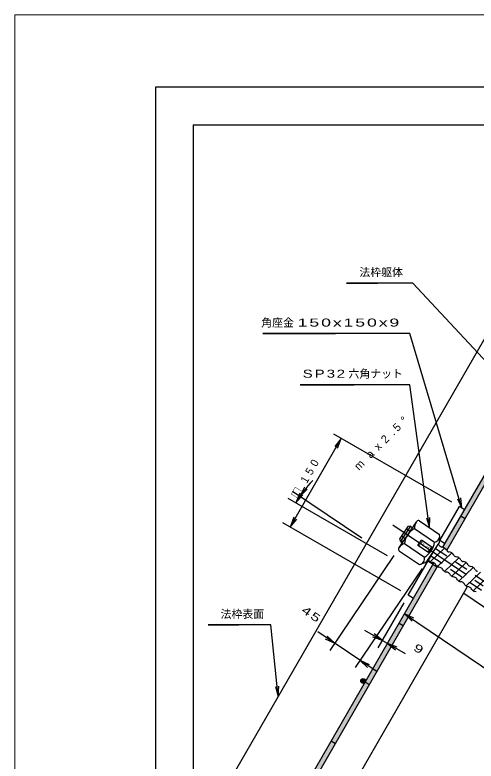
# Model space of a CAD drawing. Units: millimetres at full size, sheet at 1:3. Extents: x 60 to 2463, y 60 to 1722.
# Drawn here: x 60 to 737, y 628 to 1722 of the extents above; entities that cross this region are included whole.
import ezdxf
from ezdxf.enums import TextEntityAlignment as Align

# ---------------------------------------------------------------- set-up
doc = ezdxf.new("R2010")
doc.units = ezdxf.units.MM
doc.header["$LTSCALE"] = 3
for name, pattern in [('USER1', [58.333333, 43.333333, -5, 5, -5]), ('USER2', [11.666667, 6.666667, -5]), ('USER3', [51.666667, 26.666667, -5, 5, -5, 5, -5])]:
    doc.linetypes.add(name, pattern=pattern)
for name, color, linetype, lineweight in [('1 外形線', 7, 'Continuous', 25), ('3 隠れ線', 2, 'USER2', 25), ('4 中心線', 1, 'USER1', 25), ('5 想像線', 6, 'USER3', 25), ('6 寸法線', 4, 'Continuous', 25), ('7 枠・タイトル', 7, 'Continuous', 25), ('DEFPOINTS_3', 7, 'Continuous', 25), ('V-nasSTD', 7, 'Continuous', 13)]:
    doc.layers.add(name, color=color, linetype=linetype, lineweight=lineweight)
doc.styles.add('標準ベクトル', font='')
doc.styles.get('標準ベクトル').set_extended_font_data('標準ベクトル')

# ---------------------------------------------------------------- blocks, each defined once
blk = doc.blocks.new('open_arrow')
at = {"color": 0, "linetype": 'Continuous', "lineweight": -2}
blk.add_lwpolyline([(7.5, 1.25), (0, 0), (7.5, -1.25)], dxfattribs=at)

msp = doc.modelspace()

# ---------------------------------------------------------------- hatches: boundary and pattern name
at = {"layer": '1 外形線'}
for points in [[(764.791, 1060.434), (758.729, 1063.934), (714.597, 987.496), (720.659, 983.996)], [(720.659, 983.996), (714.597, 987.496), (702.249, 966.108), (708.067, 962.184)], [(708.067, 962.184), (702.249, 966.108), (688.141, 941.673), (688.251, 941.655), (688.251, 941.655, -0.14909), (691.775, 939.593), (694.204, 938.173)], [(623.885, 830.377), (629.947, 826.877), (679.765, 913.164), (673.703, 916.664)], [(629.947, 826.877), (623.885, 830.377), (574.067, 744.09), (580.129, 740.59)], [(580.129, 740.59), (574.067, 744.09), (524.249, 657.804), (530.312, 654.304)], [(574.536, 745.84, 1), (567.536, 745.84, 1)], [(530.312, 654.304), (524.249, 657.804), (474.432, 571.517), (480.494, 568.017)]]:
    msp.add_hatch(color=256, dxfattribs=at).paths.add_polyline_path(points)

# ---------------------------------------------------------------- linework, layer by layer
for p, q in [((359.091, 571.74), (912.756, 1530.718)), ((688.141, 941.673), (936.466, 1371.784)), ((694.204, 938.173), (942.528, 1368.284)), ((683.408, 951.475), (712.158, 1001.271)), ((719.953, 996.771), (712.158, 1001.271)), ((714.597, 987.496), (720.659, 983.996)), ((623.293, 940.419), (649.631, 979.467)), ((653.796, 980.276), (683.227, 960.425)), ((636.495, 972.007), (624.797, 954.664)), ((640.66, 972.817), (625.607, 950.5)), ((640.66, 972.817), (636.495, 972.007)), ((640.707, 972.739), (640.66, 972.817)), ((646.373, 969.271), (675.804, 949.419)), ((625.607, 950.5), (624.797, 954.664)), ((627.23, 948.978), (632.313, 953.792)), ((651.356, 944.469), (656.388, 951.93)), ((672.14, 941.306), (656.388, 951.93)), ((631.526, 947.26), (660.957, 927.408)), ((667.107, 933.844), (651.356, 944.469)), ((664.518, 921.063), (683.02, 948.495)), ((667.107, 933.844), (672.14, 941.306)), ((669.345, 920.571), (690.547, 940.648)), ((682.822, 944.333), (681.812, 945.998)), ((691.203, 946.975), (683.408, 951.475)), ((688.251, 941.655), (686.328, 941.968)), ((688.251, 941.655), (694.204, 938.173)), ((624.103, 936.254), (653.534, 916.403)), ((637.158, 871.368), (673.769, 934.779)), ((679.874, 913.47), (701.075, 933.546)), ((693.351, 937.231), (692.341, 938.896)), ((698.779, 934.553), (696.857, 934.866)), ((703.879, 930.129), (702.869, 931.795)), ((445.693, 521.74), (674.91, 918.756)), ((673.703, 916.664), (665.908, 921.164)), ((667.551, 922.323), (666.541, 923.989)), ((673.564, 919.251), (671.641, 919.564)), ((690.403, 906.368), (711.604, 926.444)), ((700.932, 899.266), (722.133, 919.343)), ((709.308, 927.452), (707.385, 927.764)), ((714.408, 923.027), (713.398, 924.693)), ((719.837, 920.35), (717.914, 920.662)), ((451.755, 518.24), (680.972, 915.256)), ((673.703, 916.664), (679.765, 913.164)), ((678.08, 915.221), (677.07, 916.887)), ((684.093, 912.15), (682.17, 912.462)), ((688.609, 908.119), (687.599, 909.785)), ((711.46, 892.164), (732.662, 912.241)), ((724.937, 915.926), (723.927, 917.591)), ((730.366, 913.248), (728.443, 913.561)), ((735.466, 908.824), (734.456, 910.489)), ((694.622, 905.048), (692.699, 905.361)), ((699.138, 901.018), (698.128, 902.683)), ((705.151, 897.946), (703.228, 898.259)), ((721.989, 885.063), (743.191, 905.139)), ((732.518, 877.961), (753.719, 898.038)), ((709.666, 893.916), (708.656, 895.582)), ((715.679, 890.845), (713.757, 891.157)), ((720.195, 886.814), (719.185, 888.48)), ((497.655, 491.74), (724.174, 884.083)), ((726.208, 883.743), (724.285, 884.055)), ((730.724, 879.712), (729.714, 881.378)), ((736.737, 876.641), (734.814, 876.954)), ((644.953, 866.868), (637.158, 871.368)), ((718.582, 874.397), (846.765, 787.936)), ((623.885, 830.377), (629.947, 826.877)), ((574.067, 744.09), (580.129, 740.59)), ((524.249, 657.804), (530.312, 654.304))]:
    msp.add_line(p, q, dxfattribs=at)
msp.add_circle((571.036, 745.84), 3.5, dxfattribs=at)
for centre, radius, start, end in [((661.354, 970.022), 15, 146, 182.8699), ((652.118, 977.789), 3, 56, 146), ((662.055, 942.68), 30.871, 120.53142, 171.46857), ((645.6, 976.212), 6, 215.36383, 250.69889), ((674.655, 958.2), 8.855, 277.44966, 356.68165), ((643.577, 955.144), 40, 350.43173, 7.58647), ((636.442, 933.088), 15, 109.1301, 146), ((631.145, 954.781), 7, 217.71241, 248.5617), ((645.274, 953.999), 30.871, 300.53143, 351.46857), ((676.104, 941.946), 7, 35.36613, 38.77858), ((687.715, 947.805), 6, 215.36383, 256.63395), ((686.632, 934.845), 7, 35.36613, 76.63387), ((625.78, 938.741), 3, 146, 236), ((698.244, 940.703), 6, 215.36383, 256.63395), ((697.161, 927.743), 7, 35.36613, 76.63387), ((708.772, 933.602), 6, 215.36383, 256.63395), ((643.577, 955.144), 40, 284.41353, 301.56827), ((652.386, 925.184), 8.855, 295.31797, 14.55029), ((661.648, 920.516), 6, 35.36605, 35.79322), ((673.26, 926.374), 7, 215.36613, 256.63387), ((672.177, 913.414), 6, 35.36605, 76.63008), ((707.69, 920.641), 7, 35.36613, 76.63387), ((719.301, 926.5), 6, 215.36383, 256.63395), ((718.219, 913.539), 7, 35.36613, 76.63387), ((683.788, 919.273), 7, 215.36613, 256.63387), ((682.706, 906.312), 6, 35.36605, 76.63008), ((694.317, 912.171), 7, 215.36613, 256.63387), ((729.83, 919.398), 6, 215.36383, 256.63395), ((728.747, 906.438), 7, 35.36613, 76.63387), ((740.359, 912.296), 6, 215.36383, 256.63395), ((693.235, 899.211), 6, 35.36605, 76.63008), ((704.846, 905.069), 7, 215.36613, 256.63387), ((703.764, 892.109), 6, 35.36605, 76.63008), ((715.375, 897.968), 7, 215.36613, 256.63387), ((714.292, 885.007), 6, 35.36605, 76.63008), ((725.904, 890.866), 7, 215.36613, 256.63387), ((724.821, 877.905), 6, 35.36605, 76.63008), ((736.432, 883.764), 7, 215.36613, 256.63387)]:
    msp.add_arc(centre, radius, start, end, dxfattribs=at)
at = {"layer": '3 隠れ線'}
for p, q in [((634.527, 969.089), (640.097, 965.332)), ((634.527, 969.089), (640.097, 965.332)), ((627.257, 958.311), (632.828, 954.554)), ((627.257, 958.311), (632.828, 954.554)), ((677.404, 940.168), (864.38, 814.051)), ((670.134, 929.39), (857.11, 803.273))]:
    msp.add_line(p, q, dxfattribs=at)
at = {"layer": '4 中心線'}
msp.add_line((614.647, 974.658), (1591.724, 315.611), dxfattribs=at)
at = {"layer": '5 想像線'}
for p, q in [((653.163, 945.361), (653.723, 946.19)), ((653.992, 944.802), (653.163, 945.361)), ((655.68, 949.091), (656.239, 949.92)), ((656.239, 949.92), (657.068, 949.361)), ((669.504, 940.973), (670.333, 940.414)), ((667.257, 935.854), (666.428, 936.414)), ((667.816, 936.684), (667.257, 935.854)), ((670.333, 940.414), (669.773, 939.585))]:
    msp.add_line(p, q, dxfattribs=at)
at = {"layer": '6 寸法線'}
for p, q in [((701.16, 1007.621), (527.922, 1107.64)), ((463.921, 971.386), (538.921, 1101.29)), ((569.024, 954.891), (467.414, 1023.428)), ((606.872, 929.321), (461.173, 1013.44)), ((626.16, 877.718), (452.922, 977.736)), ((616.192, 929.89), (522.187, 790.523)), ((657.416, 910.535), (559.494, 765.359)), ((630.808, 860.369), (592.699, 794.362)), ((631.742, 843.972), (1031.284, 574.212)), ((573.068, 820.36), (632.824, 785.86)), ((591.467, 759.112), (504.418, 817.827))]:
    msp.add_line(p, q, dxfattribs=at)
for points in [[(760.191, 1204.055), (643.707, 1328.84), (637.457, 1328.84), (546.673, 1328.84), (592.065, 1328.84)], [(716.055, 999.021), (639.457, 1254.982), (637.457, 1254.982), (423.693, 1254.982), (530.575, 1254.982)], [(668.511, 970.351), (639.457, 1180.044), (637.457, 1180.044), (478.509, 1180.044), (557.983, 1180.044)], [(446.33, 722.843), (435.756, 827.854), (433.756, 827.854), (343.708, 827.854), (388.732, 827.854)]]:
    msp.add_lwpolyline(points, dxfattribs=at)
msp.add_arc((607.305, 929.071), 156.038, 134.98429, 150, dxfattribs=at)
at = {"layer": '7 枠・タイトル'}
for q in [(2201.5, 1561), (321.5, 221)]:
    msp.add_line((321.5, 1561), q, dxfattribs=at)
at = {"layer": 'DEFPOINTS_3'}
msp.add_lwpolyline([(266.5, 166), (2256.5, 166), (2256.5, 1616), (266.5, 1616)], close=True, dxfattribs=at)
at = {"layer": 'V-nasSTD'}
msp.add_lwpolyline([(60, 60), (60, 1722), (2463, 1722), (2463, 60)], close=True, dxfattribs=at)

# ---------------------------------------------------------------- block references
at = {"layer": '6 寸法線', "xscale": 2, "yscale": 2}
for p, rotation in [((538.921, 1101.29), 240), ((477.943, 1016.326), 53.2), ((472.172, 1007.09), 57.2), ((716.055, 999.021), 106.7), ((463.921, 971.386), 60), ((668.511, 970.351), 97.9), ((631.742, 843.972), 326), ((529.289, 801.051), 146), ((599.049, 805.36), 150), ((606.843, 800.86), 330), ((566.595, 775.888), 326), ((446.33, 722.843), 95.8)]:
    msp.add_blockref('open_arrow', p, dxfattribs=dict(at, rotation=rotation))

# ---------------------------------------------------------------- texts
at = {"layer": '1 外形線', "insert": (670.309, 940.427), "char_height": 4.032, "attachment_point": 7, "rotation": 146, "style": '標準ベクトル'}
msp.add_mtext('\\T1.2;\\W1.15;SP32', dxfattribs=at)
at = {"layer": '6 寸法線', "style": '標準ベクトル'}
for s, p in [('法枠躯体', (629.457, 1344.84)), ('角座金', (469.457, 1270.982)), ('六角ナット', (629.457, 1196.044)), ('法枠表面', (425.756, 843.854))]:
    msp.add_text(s, height=11.73, dxfattribs=at).set_placement(p, align=Align.MIDDLE_RIGHT)
at = {"layer": '6 寸法線', "style": '標準ベクトル', "width": 1.5}
msp.add_text('9', height=11.73, rotation=330, dxfattribs=at).set_placement((652.371, 793.05), align=Align.MIDDLE_CENTER)
at = {"layer": '6 寸法線', "char_height": 11.73, "attachment_point": 6, "style": '標準ベクトル'}
for s, insert in [('\\T1.2;\\W1.65;\\~150x150x9', (626.785, 1270.982)), ('\\T1.2;\\W1.4;SP32', (546.785, 1196.044))]:
    msp.add_mtext(s, dxfattribs=dict(at, insert=insert))
at = {"layer": '6 寸法線', "char_height": 11.73, "attachment_point": 5, "style": '標準ベクトル'}
for s, insert, rotation in [('\\T1.88;max2.5°', (599.06, 1096.234), 44.967), ('\\T1.71;\\W0.95;□150', (487.564, 1044.338), 60), ('\\T1.2;\\W1.5;45', (495.679, 843.021), 326)]:
    msp.add_mtext(s, dxfattribs=dict(at, insert=insert, rotation=rotation))

doc.saveas('drawing.dxf')
